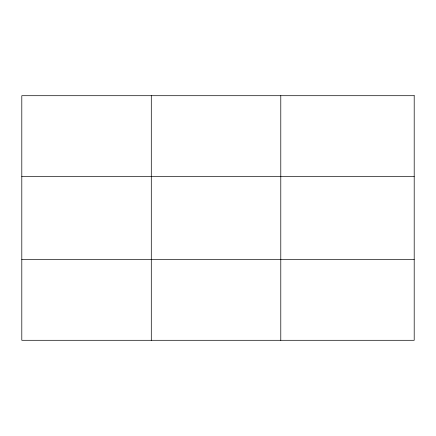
<?xml version="1.0" encoding="UTF-8"?>
<svg xmlns="http://www.w3.org/2000/svg" width="436" height="436" viewBox="0 0 436 436"><rect width="100%" height="100%" fill="white"/><g stroke="black" fill="none" stroke-linecap="round" stroke-linejoin="round"><path stroke-width="0.65" d="M151.292 340.298L151.292 95.702M280.784 340.298L280.784 95.702M21.8 176.417L414.2 176.417M21.8 259.584L414.2 259.584M414.2 95.702L414.2 340.298L21.8 340.298L21.8 95.702L414.2 95.702"/></g></svg>
